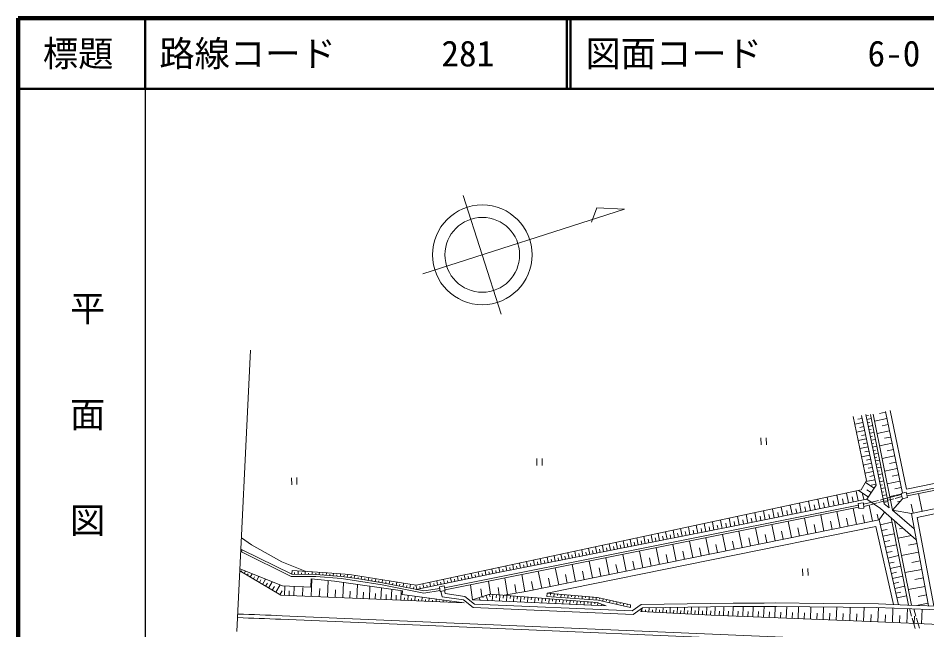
# Model space of a CAD drawing. Units: millimetres, scale not verified. Extents: x 40000 to 680000, y 20000 to 380000.
# Drawn here: x 40000 to 168744, y 293418 to 380000 of the extents above; entities that cross this region are included whole.
import ezdxf
from ezdxf.enums import TextEntityAlignment as Align

# ---------------------------------------------------------------- set-up
doc = ezdxf.new("R2010")
doc.units = ezdxf.units.MM
doc.header["$LTSCALE"] = 1000
for name, color, linetype, lineweight in [('M-BGD', 7, 'Continuous', 13), ('M-STR-STRC', 7, 'Continuous', 13), ('M-TTL', 2, 'Continuous', 140), ('M-TTL-BAND', 7, 'Continuous', 25), ('M-TTL-LINE', 7, 'Continuous', 50), ('M-TTL-TXT', 7, 'Continuous', 13)]:
    doc.layers.add(name, color=color, linetype=linetype, lineweight=lineweight)
doc.styles.add('@ＭＳ ゴシック', font='')
doc.styles.add('ＭＳ ゴシック', font='')
doc.styles.get('@ＭＳ ゴシック').set_extended_font_data('@MS Gothic')
doc.styles.get('ＭＳ ゴシック').set_extended_font_data('MS Gothic')

msp = doc.modelspace()

# ---------------------------------------------------------------- linework, layer by layer
at = {"layer": 'M-BGD'}
for p, q in [((103060, 354904), (108455, 338102)), ((97350, 343803), (125913, 352975)), ((121973, 353133), (121253, 351132)), ((125913, 352975), (121973, 353133)), ((70999, 293163), (72901, 333020)), ((163567, 324456), (165878, 313349)), ((160190, 314556), (158302, 323634)), ((159566, 323350), (158988, 323230)), ((161543, 313885), (159482, 323752)), ((160119, 323905), (162702, 311270)), ((160162, 323691), (160462, 323752)), ((160263, 323201), (160861, 323323)), ((160750, 323877), (163390, 310698)), ((161142, 323955), (163870, 310339)), ((163086, 323334), (161339, 322971)), ((162904, 324208), (162031, 324026)), ((162882, 324314), (165287, 312755)), ((165871, 312688), (221333, 323708)), ((165878, 313349), (221093, 324423)), ((165942, 312396), (221430, 323421)), ((159687, 322773), (158531, 322531)), ((159807, 322195), (159230, 322074)), ((160363, 322711), (160660, 322772)), ((160463, 322221), (161057, 322343)), ((163267, 322461), (162394, 322280)), ((145245, 320580), (145279, 319581)), ((146029, 319607), (145994, 320606)), ((159928, 321618), (158772, 321376)), ((160049, 321039), (159471, 320919)), ((160563, 321731), (160858, 321792)), ((160663, 321242), (161254, 321362)), ((160763, 320752), (161057, 320812)), ((163449, 321588), (161690, 321222)), ((163632, 320709), (162752, 320526)), ((166561, 309862), (222119, 321373)), ((167375, 309316), (222344, 320705)), ((160169, 320461), (159012, 320219)), ((160411, 319304), (159253, 319062)), ((160290, 319883), (159712, 319762)), ((160863, 320262), (161450, 320382)), ((160964, 319772), (161255, 319831)), ((161064, 319282), (161647, 319401)), ((163815, 319829), (162043, 319460)), ((160653, 318145), (159494, 317903)), ((160532, 318725), (159953, 318604)), ((161164, 318792), (161453, 318851)), ((161264, 318302), (161843, 318421)), ((164184, 318057), (162398, 317685)), ((163999, 318943), (163113, 318759)), ((113472, 317659), (113507, 316659)), ((114256, 316685), (114222, 317684)), ((160896, 316986), (159735, 316743)), ((160774, 317566), (160195, 317444)), ((161364, 317812), (161652, 317871)), ((161464, 317323), (162039, 317440)), ((161564, 316833), (161850, 316891)), ((164369, 317164), (163477, 316978)), ((161138, 315825), (159976, 315582)), ((161017, 316405), (160436, 316284)), ((161665, 316343), (162236, 316460)), ((161765, 315853), (162048, 315911)), ((161865, 315363), (162432, 315479)), ((164555, 316272), (162756, 315897)), ((78717, 314943), (78751, 313943)), ((79501, 313969), (79467, 314968)), ((159464, 313213), (160190, 314556)), ((161263, 313459), (160034, 314268)), ((161381, 314663), (160103, 314396)), ((161259, 315244), (160679, 315123)), ((161965, 314873), (162247, 314931)), ((162065, 314383), (162629, 314499)), ((164929, 314473), (163117, 314096)), ((164742, 315372), (163843, 315185)), ((96396, 299733), (159464, 313213)), ((159000, 311680), (158720, 313054)), ((160454, 312230), (159085, 313132)), ((160858, 312845), (160244, 313249)), ((160260, 311936), (161543, 313885)), ((161514, 314025), (160876, 313891)), ((162165, 313893), (162445, 313951)), ((162265, 313404), (162825, 313518)), ((162365, 312914), (162645, 312971)), ((165117, 313567), (164212, 313379)), ((165107, 312711), (165823, 312885)), ((165823, 312885), (166000, 312158)), ((141049, 308029), (160260, 311936)), ((152265, 310310), (151999, 311617)), ((153585, 310579), (153317, 311899)), ((154918, 310850), (154647, 312183)), ((155592, 310987), (155455, 311660)), ((156265, 311124), (155991, 312470)), ((156946, 311262), (156807, 311942)), ((157626, 311400), (157349, 312761)), ((158313, 311540), (158173, 312227)), ((159803, 311843), (159639, 312646)), ((162197, 310568), (160260, 311936)), ((160949, 311490), (161918, 311738)), ((162889, 311677), (161920, 311429)), ((162112, 311788), (163081, 312036)), ((162466, 312424), (163025, 312538)), ((162566, 311934), (162846, 311991)), ((164051, 311975), (163082, 311727)), ((163120, 312046), (163508, 312146)), ((163274, 312086), (164243, 312334)), ((165128, 312624), (163482, 312277)), ((165284, 311983), (163870, 310339)), ((165213, 312273), (164245, 312025)), ((164437, 312384), (165142, 312565)), ((164991, 311642), (164586, 311557)), ((165284, 311983), (165107, 312711)), ((166000, 312158), (165284, 311983)), ((168071, 310175), (167545, 312715)), ((100420, 299362), (159056, 311075)), ((100478, 299068), (159084, 310774)), ((147114, 309263), (146859, 310519)), ((148383, 309521), (148125, 310789)), ((149023, 309651), (148893, 310292)), ((149664, 309781), (149403, 311062)), ((150311, 309913), (150179, 310560)), ((150958, 310044), (150695, 311338)), ((151611, 310177), (151478, 310831)), ((152925, 310444), (152791, 311104)), ((154252, 310714), (154116, 311381)), ((158761, 308326), (158298, 310617)), ((159034, 311303), (159770, 311373)), ((159102, 310591), (159034, 311303)), ((159837, 310660), (159102, 310591)), ((159770, 311373), (159837, 310660)), ((159787, 311192), (160756, 311440)), ((160564, 311081), (159816, 310890)), ((161059, 308792), (160594, 311089)), ((161726, 311379), (160757, 311131)), ((162197, 310568), (167251, 306172)), ((162666, 311444), (163226, 311559)), ((162702, 311270), (163390, 310698)), ((166964, 307704), (163870, 310339)), ((166561, 309862), (163870, 310339)), ((166801, 309912), (166538, 311182)), ((140959, 308012), (140724, 309207)), ((142165, 308256), (141920, 309463)), ((142775, 308380), (142651, 308990)), ((143384, 308504), (143136, 309723)), ((143999, 308629), (143874, 309245)), ((144615, 308755), (144365, 309985)), ((145237, 308881), (145110, 309503)), ((145858, 309007), (145605, 310251)), ((146486, 309135), (146358, 309763)), ((147748, 309392), (147619, 310026)), ((151871, 306931), (151403, 309240)), ((154174, 307397), (153708, 309700)), ((156471, 307862), (156006, 310159)), ((157616, 308094), (157384, 309240)), ((159910, 308559), (159678, 309708)), ((161888, 308959), (161720, 309788)), ((161989, 308980), (162755, 310083)), ((163673, 309284), (166150, 296924)), ((169000, 296819), (166561, 309862)), ((169717, 296792), (167375, 309316)), ((107558, 301456), (141049, 308029)), ((111951, 298847), (161989, 308980)), ((114941, 298601), (161498, 308044)), ((134078, 306661), (133866, 307742)), ((135177, 306877), (134961, 307976)), ((136294, 307096), (136075, 308214)), ((136863, 307208), (136751, 307776)), ((137431, 307319), (137208, 308456)), ((138009, 307433), (137896, 308011)), ((138587, 307546), (138360, 308702)), ((139175, 307662), (139060, 308249)), ((139763, 307777), (139532, 308953)), ((140361, 307894), (140243, 308492)), ((141562, 308134), (141439, 308737)), ((144925, 305525), (144454, 307852)), ((147247, 305995), (146777, 308316)), ((149562, 306463), (149093, 308779)), ((150716, 306697), (150483, 307852)), ((153022, 307164), (152789, 308316)), ((155322, 307630), (155090, 308778)), ((161498, 308044), (164023, 297003)), ((161989, 308980), (164752, 296976)), ((162155, 308257), (163803, 308636)), ((164168, 308854), (166561, 296909)), ((165385, 307795), (164894, 307700)), ((73043, 305467), (71632, 306416)), ((127860, 305441), (127669, 306417)), ((128853, 305636), (128658, 306629)), ((129863, 305834), (129665, 306844)), ((130377, 305935), (130276, 306448)), ((130890, 306036), (130689, 307063)), ((131413, 306138), (131310, 306660)), ((131935, 306241), (131730, 307285)), ((132466, 306345), (132362, 306876)), ((132997, 306449), (132789, 307511)), ((133538, 306555), (133432, 307095)), ((134627, 306769), (134520, 307318)), ((135736, 306987), (135626, 307545)), ((137925, 304107), (137449, 306453)), ((140264, 304581), (139791, 306920)), ((142598, 305053), (142125, 307387)), ((143762, 305289), (143526, 306453)), ((146086, 305760), (145851, 306920)), ((148404, 306229), (148170, 307387)), ((162340, 307456), (163141, 307641)), ((162524, 306655), (164126, 307024)), ((166590, 306746), (164664, 306374)), ((77365, 303055), (73043, 305467)), ((121973, 304285), (121800, 305163)), ((122954, 304478), (122778, 305372)), ((123935, 304670), (123756, 305581)), ((124426, 304767), (124335, 305230)), ((124916, 304863), (124735, 305790)), ((125407, 304959), (125315, 305431)), ((125898, 305056), (125713, 305999)), ((126388, 305152), (126294, 305632)), ((126879, 305248), (126691, 306208)), ((127370, 305344), (127274, 305833)), ((128357, 305538), (128259, 306035)), ((129358, 305735), (129259, 306240)), ((133226, 303155), (132749, 305514)), ((135578, 303632), (135102, 305984)), ((139094, 304344), (138858, 305514)), ((141431, 304817), (141195, 305984)), ((162704, 305876), (163482, 306056)), ((162883, 305098), (164440, 305456)), ((167354, 305620), (166125, 305390)), ((71541, 304519), (71621, 304471)), ((71754, 304740), (71557, 304858)), ((71621, 304471), (71754, 304740)), ((71621, 304471), (78680, 300986)), ((71754, 304740), (78751, 301285)), ((116085, 303130), (115932, 303909)), ((117066, 303322), (116910, 304118)), ((118048, 303515), (117888, 304327)), ((118538, 303611), (118457, 304025)), ((119029, 303707), (118866, 304536)), ((119519, 303804), (119437, 304226)), ((120010, 303900), (119844, 304745)), ((120501, 303996), (120416, 304427)), ((120991, 304093), (120822, 304954)), ((121482, 304189), (121396, 304628)), ((122463, 304381), (122376, 304829)), ((123445, 304574), (123355, 305029)), ((126132, 301719), (125650, 304096)), ((128503, 302199), (128023, 304570)), ((130868, 302678), (130389, 305043)), ((132047, 302917), (131808, 304096)), ((134402, 303394), (134164, 304570)), ((136751, 303869), (136514, 305042)), ((163057, 304341), (163814, 304515)), ((163231, 303583), (164746, 303932)), ((167584, 304391), (165153, 303936)), ((80667, 301708), (77365, 303055)), ((110197, 301974), (110064, 302655)), ((111179, 302167), (111042, 302864)), ((111669, 302263), (111599, 302620)), ((112160, 302359), (112020, 303073)), ((112651, 302455), (112579, 302820)), ((113141, 302552), (112998, 303282)), ((113632, 302648), (113559, 303021)), ((114122, 302744), (113976, 303491)), ((114613, 302841), (114538, 303222)), ((115104, 302937), (114954, 303700)), ((115594, 303033), (115518, 303423)), ((116576, 303226), (116498, 303624)), ((117557, 303418), (117477, 303824)), ((118981, 300271), (118496, 302667)), ((121371, 300755), (120887, 303145)), ((123755, 301237), (123272, 303621)), ((124943, 301478), (124703, 302667)), ((127317, 301959), (127077, 303144)), ((129685, 302438), (129446, 303621)), ((163401, 302847), (164137, 303017)), ((167811, 303175), (166596, 302948)), ((77197, 298329), (71409, 301745)), ((71422, 302029), (77469, 299631)), ((71600, 301632), (71698, 301798)), ((72031, 301378), (72227, 301710)), ((72462, 301124), (72599, 301357)), ((72892, 300870), (73168, 301337)), ((78751, 301285), (78815, 301835)), ((78751, 301285), (82198, 301262)), ((78815, 301835), (83827, 301492)), ((79156, 301283), (79158, 301532)), ((79656, 301279), (79660, 301777)), ((80156, 301276), (80158, 301494)), ((80656, 301273), (80659, 301709)), ((81156, 301269), (81158, 301457)), ((81656, 301266), (81659, 301641)), ((82156, 301263), (82157, 301435)), ((82198, 301262), (85825, 300977)), ((82655, 301226), (82682, 301571)), ((83153, 301187), (83167, 301364)), ((83652, 301148), (83680, 301502)), ((83827, 301492), (86954, 301246)), ((84150, 301109), (84164, 301287)), ((84649, 301069), (84677, 301426)), ((85646, 300991), (85674, 301347)), ((86637, 300860), (86695, 301267)), ((96401, 299144), (107558, 301456)), ((104317, 300784), (104189, 301399)), ((105296, 300987), (105167, 301608)), ((105785, 301089), (105720, 301402)), ((106275, 301190), (106145, 301817)), ((106765, 301291), (106699, 301608)), ((107254, 301393), (107123, 302026)), ((107744, 301492), (107681, 301816)), ((108235, 301589), (108108, 302236)), ((108725, 301685), (108660, 302017)), ((109216, 301781), (109086, 302446)), ((109707, 301878), (109640, 302218)), ((110688, 302070), (110620, 302419)), ((114182, 299299), (113694, 301708)), ((116585, 299785), (116098, 302188)), ((120176, 300513), (119934, 301708)), ((122563, 300996), (122321, 302188)), ((151131, 302063), (151165, 301063)), ((151915, 301089), (151881, 302089)), ((163570, 302111), (165043, 302450)), ((163735, 301395), (164451, 301560)), ((168038, 301960), (165639, 301511)), ((73323, 300616), (73500, 300917)), ((73753, 300361), (74109, 300963)), ((74184, 300107), (74402, 300476)), ((74615, 299853), (75050, 300590)), ((75052, 299595), (75310, 300032)), ((75489, 299337), (76005, 300211)), ((78680, 300986), (82185, 300962)), ((81470, 299452), (81528, 300614)), ((81497, 298145), (81603, 300607)), ((81528, 300614), (84812, 300303)), ((82185, 300962), (85792, 300679)), ((83839, 298045), (83939, 300386)), ((84812, 300303), (94461, 298914)), ((85147, 301030), (85161, 301208)), ((85792, 300679), (87937, 300368)), ((85825, 300977), (87982, 300665)), ((86005, 297952), (86098, 300118)), ((86142, 300931), (86171, 301135)), ((86954, 301246), (96396, 299733)), ((87131, 300788), (87161, 300994)), ((87626, 300717), (87686, 301129)), ((87937, 300368), (91567, 299795)), ((87982, 300665), (91620, 300091)), ((88121, 300643), (88153, 300846)), ((88615, 300565), (88679, 300970)), ((89109, 300487), (89140, 300688)), ((89603, 300409), (89666, 300812)), ((90096, 300331), (90128, 300531)), ((90590, 300253), (90654, 300653)), ((91084, 300175), (91116, 300374)), ((91578, 300097), (91641, 300495)), ((91620, 300091), (97468, 298933)), ((92069, 300002), (92111, 300217)), ((92559, 299905), (92644, 300334)), ((93050, 299807), (93096, 300040)), ((93540, 299710), (93632, 300176)), ((94521, 299516), (94621, 300018)), ((98441, 299567), (98322, 300145)), ((99421, 299770), (99299, 300354)), ((99910, 299871), (99849, 300166)), ((100400, 299973), (100277, 300563)), ((100889, 300074), (100828, 300372)), ((101379, 300175), (101255, 300772)), ((101869, 300277), (101806, 300578)), ((102358, 300378), (102233, 300981)), ((102848, 300480), (102785, 300784)), ((103337, 300581), (103211, 301190)), ((103827, 300683), (103763, 300990)), ((104806, 300886), (104742, 301196)), ((106917, 298468), (106653, 300302)), ((109348, 298397), (108940, 300758)), ((111772, 298816), (111353, 301240)), ((112978, 299055), (112734, 300259)), ((115383, 299542), (115140, 300743)), ((117783, 300028), (117540, 301226)), ((163900, 300680), (165331, 301009)), ((164060, 299984), (164756, 300144)), ((168263, 300760), (167063, 300536)), ((76007, 299032), (76313, 299550)), ((76525, 298726), (77137, 299762)), ((77090, 298393), (77423, 298957)), ((77469, 299631), (81470, 299452)), ((77728, 298306), (77784, 299616)), ((78382, 298278), (78410, 298932)), ((79035, 298250), (79091, 299558)), ((80266, 298198), (80319, 299429)), ((82668, 298095), (82718, 299265)), ((84922, 297998), (84968, 299081)), ((86989, 297910), (87031, 298894)), ((87974, 297867), (88058, 299836)), ((88868, 297829), (88906, 298724)), ((89762, 297791), (89839, 299580)), ((91388, 297721), (91457, 299347)), ((91567, 299795), (97459, 298629)), ((92865, 297658), (92928, 299135)), ((94031, 299613), (94080, 299864)), ((94207, 297600), (94264, 298943)), ((94461, 298914), (94406, 298437)), ((95012, 299419), (95065, 299688)), ((95502, 299322), (95609, 299860)), ((95993, 299225), (96050, 299514)), ((96483, 299161), (96363, 299739)), ((96973, 299262), (96913, 299548)), ((97462, 299364), (97344, 299936)), ((97459, 298629), (99776, 298960)), ((97468, 298933), (99733, 299257)), ((97952, 299465), (97892, 299754)), ((98931, 299668), (98870, 299960)), ((100370, 299621), (99689, 299490)), ((99689, 299490), (99812, 298848)), ((99812, 298848), (100493, 298979)), ((99903, 298866), (100088, 298102)), ((100493, 298979), (100370, 299621)), ((100395, 298960), (100494, 298549)), ((104382, 297669), (104075, 299805)), ((105717, 298113), (105555, 299242)), ((108141, 298373), (107994, 299399)), ((108878, 298316), (111951, 298847)), ((110560, 298607), (110350, 299819)), ((164220, 299288), (165612, 299608)), ((164376, 298612), (165052, 298767)), ((168487, 299560), (166118, 299117)), ((103199, 297215), (77197, 298329)), ((90575, 297756), (90610, 298569)), ((92126, 297690), (92158, 298428)), ((93536, 297629), (93564, 298300)), ((94406, 298437), (103199, 297215)), ((94706, 297579), (94723, 297961)), ((95206, 297558), (95239, 298321)), ((95705, 297536), (95720, 297870)), ((96205, 297515), (96234, 298183)), ((96704, 297493), (96717, 297780)), ((97204, 297472), (97229, 298045)), ((97704, 297451), (97714, 297689)), ((98203, 297429), (98224, 297907)), ((98703, 297408), (98711, 297599)), ((99202, 297386), (99219, 297768)), ((99702, 297365), (99708, 297508)), ((100088, 298102), (103077, 297680)), ((100201, 297344), (100214, 297630)), ((100494, 298549), (103282, 298156)), ((100701, 297322), (100705, 297418)), ((101200, 297301), (101209, 297492)), ((103077, 297680), (104468, 296571)), ((103282, 298156), (104652, 297064)), ((106810, 298476), (104382, 297669)), ((104382, 297669), (123308, 296792)), ((105331, 297985), (105452, 297620)), ((105806, 298142), (105866, 297960)), ((106280, 298300), (106523, 297570)), ((106755, 298458), (106876, 298093)), ((122053, 297295), (106810, 298476)), ((107250, 298442), (107180, 297539)), ((107749, 298403), (107714, 297952)), ((108247, 298365), (108180, 297493)), ((108746, 298326), (108712, 297890)), ((109244, 298288), (109179, 297447)), ((109743, 298249), (109710, 297829)), ((110241, 298210), (110179, 297400)), ((110740, 298172), (110708, 297767)), ((111238, 298133), (111178, 297354)), ((111737, 298094), (111707, 297705)), ((112235, 298056), (112177, 297308)), ((112734, 298017), (112705, 297643)), ((113232, 297979), (113177, 297261)), ((113731, 297940), (113703, 297581)), ((114229, 297901), (114176, 297215)), ((114728, 297863), (114701, 297520)), ((114941, 298601), (114904, 298150)), ((114904, 298150), (122164, 297624)), ((122062, 298016), (114941, 298601)), ((115226, 297824), (115176, 297169)), ((115439, 298560), (115420, 298335)), ((115725, 297785), (115699, 297458)), ((115937, 298519), (115901, 298078)), ((116223, 297747), (116175, 297122)), ((116436, 298479), (116417, 298258)), ((116722, 297708), (116698, 297396)), ((116934, 298438), (116898, 298006)), ((117220, 297670), (117174, 297076)), ((117432, 298397), (117414, 298181)), ((117719, 297631), (117696, 297334)), ((117930, 298356), (117896, 297933)), ((118217, 297592), (118174, 297030)), ((118429, 298315), (118411, 298104)), ((118716, 297554), (118694, 297272)), ((118927, 298274), (118893, 297861)), ((119214, 297515), (119173, 296983)), ((119425, 298233), (119409, 298027)), ((119713, 297476), (119692, 297211)), ((119924, 298192), (119891, 297789)), ((120211, 297438), (120173, 296937)), ((120422, 298151), (120406, 297949)), ((120710, 297399), (120691, 297149)), ((120920, 298110), (120888, 297717)), ((121419, 298069), (121403, 297872)), ((121917, 298028), (121886, 297644)), ((126758, 296968), (122062, 298016)), ((122164, 297624), (126766, 296584)), ((122408, 297939), (122366, 297751)), ((122896, 297830), (122817, 297477)), ((123384, 297721), (123345, 297544)), ((123872, 297612), (123793, 297256)), ((124360, 297503), (124320, 297325)), ((164532, 297935), (165885, 298247)), ((168709, 298376), (167524, 298154)), ((104468, 296571), (127132, 295591)), ((104652, 297064), (126983, 296098)), ((121208, 297361), (121172, 296891)), ((121707, 297322), (121689, 297087)), ((122195, 297238), (122039, 296850)), ((123308, 296792), (122053, 297295)), ((122659, 297052), (122581, 296858)), ((124848, 297394), (124768, 297036)), ((125336, 297285), (125296, 297106)), ((125824, 297176), (125743, 296815)), ((126312, 297067), (126272, 296887)), ((126766, 296584), (126758, 296968)), ((126983, 296098), (128286, 297021)), ((127132, 295591), (128448, 296523)), ((128448, 296523), (128240, 295992)), ((128286, 297021), (141323, 297199)), ((128362, 295986), (128380, 296350)), ((141320, 296699), (128448, 296523)), ((128861, 295961), (128876, 296261)), ((129361, 295937), (129390, 296536)), ((129860, 295912), (129877, 296243)), ((130360, 295887), (130392, 296549)), ((130859, 295863), (130877, 296225)), ((131358, 295838), (131394, 296563)), ((131858, 295813), (131877, 296207)), ((132357, 295788), (132396, 296577)), ((132857, 295764), (132878, 296190)), ((133356, 295739), (133398, 296591)), ((133855, 295714), (133878, 296172)), ((134355, 295689), (134400, 296604)), ((134854, 295665), (134878, 296154)), ((135353, 295640), (135402, 296618)), ((135876, 295614), (135902, 296136)), ((136398, 295588), (136450, 296633)), ((136955, 295561), (136983, 296118)), ((137513, 295533), (137568, 296648)), ((138698, 295479), (138745, 296664)), ((139950, 295429), (140001, 296681)), ((141274, 295376), (141327, 296699)), ((147462, 296718), (141320, 296699)), ((141323, 297199), (145674, 297212)), ((142658, 295320), (142713, 296704)), ((144104, 295262), (144162, 296708)), ((145615, 295201), (145675, 296712)), ((145674, 297212), (147259, 297217)), ((147194, 295138), (147257, 296717)), ((147259, 297217), (154123, 297159)), ((161623, 296592), (147462, 296718)), ((148826, 295073), (148892, 296705)), ((150511, 295005), (150579, 296690)), ((152251, 294935), (152320, 296675)), ((154046, 294863), (154118, 296659)), ((154123, 297159), (161918, 297081)), ((155899, 294789), (155974, 296642)), ((157812, 294712), (157889, 296625)), ((159787, 294633), (159866, 296608)), ((177139, 296016), (161623, 296592)), ((161819, 294549), (161906, 296582)), ((161918, 297081), (166023, 296929)), ((163863, 294462), (163950, 296506)), ((165918, 294375), (166005, 296429)), ((166023, 296929), (172256, 296698)), ((166584, 295353), (166278, 296419)), ((167207, 295358), (166909, 296396)), ((168930, 297191), (167280, 296882)), ((167983, 294287), (168071, 296353)), ((77398, 295413), (184600, 290836)), ((128240, 295992), (138209, 295498)), ((138105, 295504), (138135, 296096)), ((138209, 295498), (160725, 294595)), ((139324, 295454), (139349, 296080)), ((140612, 295402), (140639, 296064)), ((141966, 295348), (141994, 296040)), ((143381, 295291), (143410, 296014)), ((144859, 295232), (144890, 295987)), ((146404, 295170), (146436, 295959)), ((148010, 295105), (148043, 295922)), ((149669, 295039), (149703, 295881)), ((151381, 294970), (151416, 295840)), ((153148, 294899), (153184, 295797)), ((154973, 294826), (155010, 295753)), ((156856, 294751), (156894, 295707)), ((158799, 294673), (158839, 295660)), ((160803, 294592), (160846, 295608)), ((162841, 294506), (162885, 295527)), ((164890, 294419), (164934, 295446)), ((167080, 293623), (166667, 295065)), ((166950, 294331), (166994, 295364)), ((167703, 293628), (167289, 295070)), ((160725, 294595), (186571, 293497))]:
    msp.add_line(p, q, dxfattribs=at)
for radius in [7059, 5294]:
    msp.add_circle((105758, 346503), radius, dxfattribs=at)
msp.add_arc((55276, -222683), 518568, 87.55486, 88.24944, dxfattribs=at)
at = {"layer": 'M-STR-STRC'}
msp.add_line((77200, 294913), (184403, 290336), dxfattribs=at)
msp.add_arc((55185, -220685), 516068, 87.55486, 88.23351, dxfattribs=at)
at = {"layer": 'M-TTL'}
for p, q in [((40000, 380000), (40000, 20000)), ((680000, 380000), (40000, 380000))]:
    msp.add_line(p, q, dxfattribs=at)
at = {"layer": 'M-TTL-BAND'}
msp.add_line((58000, 370000), (58000, 20000), dxfattribs=at)
at = {"layer": 'M-TTL-LINE'}
for p, q in [((58000, 380000), (58000, 370000)), ((117750, 380000), (117750, 370000)), ((118250, 380000), (118250, 370000)), ((40000, 370000), (680000, 370000))]:
    msp.add_line(p, q, dxfattribs=at)

# ---------------------------------------------------------------- texts
at = {"layer": 'M-TTL-BAND', "style": '@ＭＳ ゴシック'}
msp.add_text('平\u3000\u3000面\u3000\u3000図', height=3666, rotation=270, dxfattribs=at).set_placement((49777, 306475), align=Align.MIDDLE_RIGHT)
at = {"layer": 'M-TTL-TXT', "style": 'ＭＳ ゴシック'}
msp.add_text('標題', height=3666, dxfattribs=at).set_placement((48500, 375000), align=Align.MIDDLE_CENTER)
for s, p in [('路線コード      281', (60000, 375000)), ('図面コード      6-0', (120380, 375000))]:
    msp.add_text(s, height=3666, dxfattribs=at).set_placement(p, align=Align.MIDDLE_LEFT)

doc.saveas('drawing.dxf')
